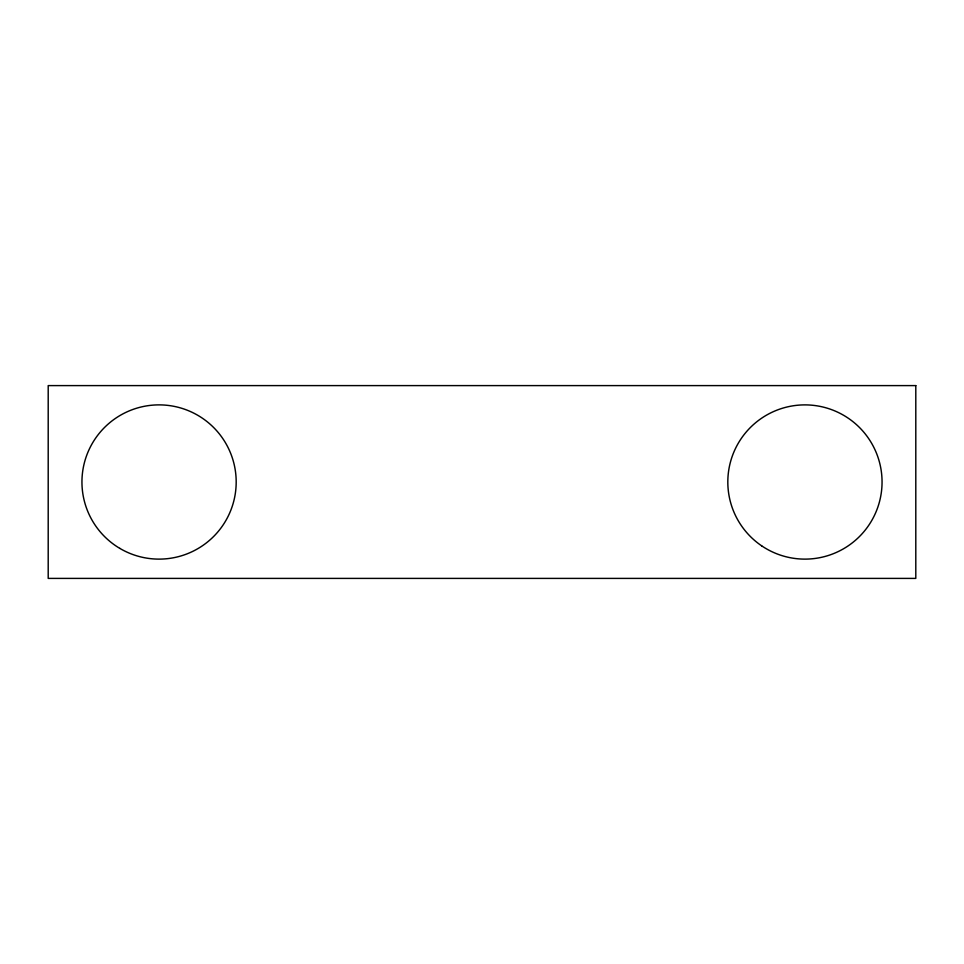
<?xml version="1.0" encoding="UTF-8"?>
<svg xmlns="http://www.w3.org/2000/svg" width="964" height="964" viewBox="0 0 964 964"><rect width="100%" height="100%" fill="white"/><g stroke="black" fill="none" stroke-linecap="round" stroke-linejoin="round"><path stroke-width="1.45" d="M915.8 385.6L48.2 385.6L48.2 578.4L915.8 578.4L915.8 385.6M119.813 548.383A77.12 77.12 0 0 0 236.18 482.795A77.12 77.12 0 0 0 121.187 414.821A77.12 77.12 0 0 0 119.813 548.383M761.668 545.841A77.12 77.12 0 0 0 881.855 487.555A77.12 77.12 0 0 0 771.284 412.616A77.12 77.12 0 0 0 761.668 545.841"/></g></svg>
